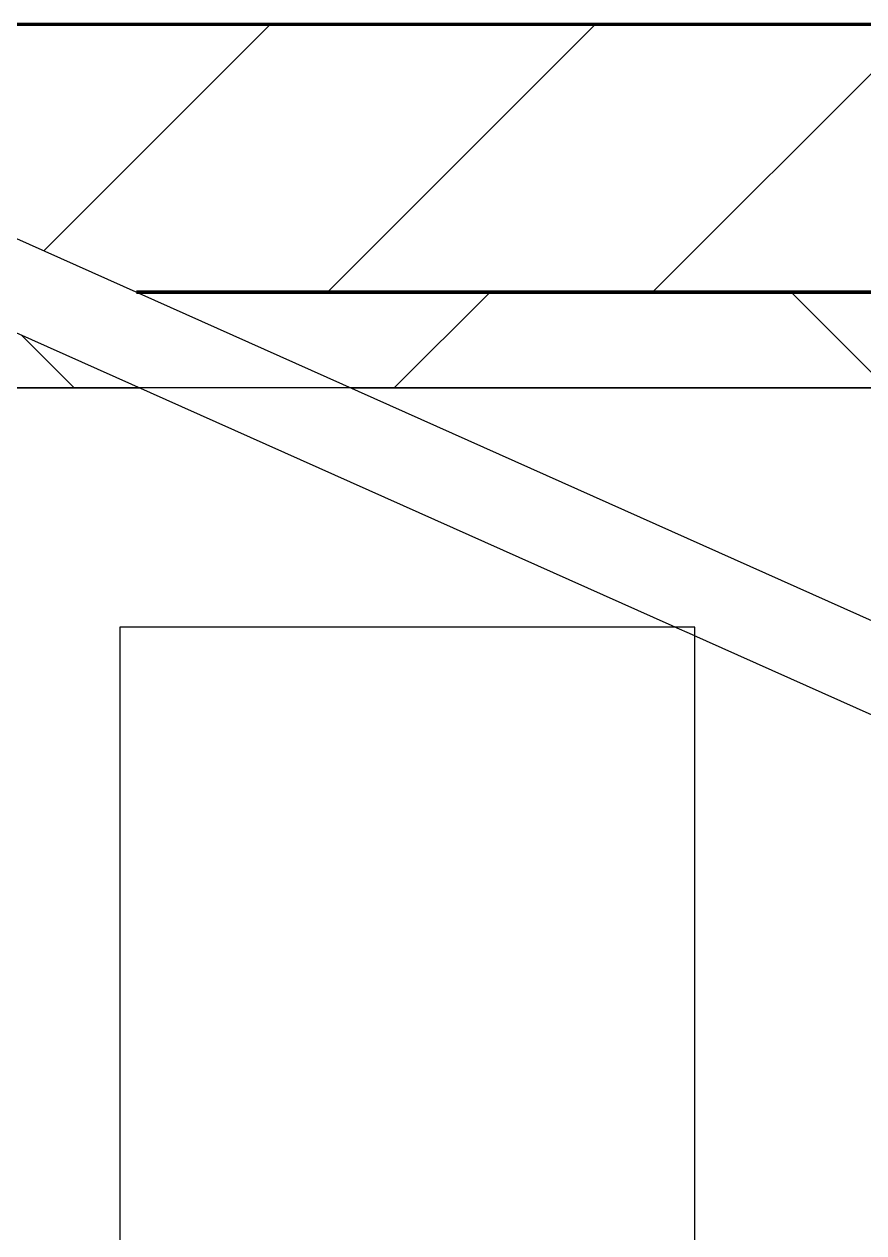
# Model space of a CAD drawing. Header units: millimetres. Extents: x -678720 to -601931, y -306 to 39239.
# Drawn here: x -669174 to -668736, y 8128 to 8759 of the extents above; entities that cross this region are included whole.
import ezdxf
from ezdxf.xclip import XClip

# ---------------------------------------------------------------- set-up
doc = ezdxf.new("R2010")
doc.units = ezdxf.units.MM
doc.header["$XCLIPFRAME"] = 0
doc.layers.add('000 - WIPEOUT', color=250, linetype='Continuous')
doc.layers.add('A11_ALU.SOLID SHEET', color=2, linetype='Continuous')
for name, color, linetype, lineweight in [('A-DOOR-E', 2, 'Continuous', 25), ('A-GLAZ-CURT', 2, 'Continuous', 9), ('A-WALL', 5, 'Continuous', 35), ('A-WALL-FNSH', 2, 'Continuous', 35), ('A-WALL-PATT', 1, 'Continuous', 35)]:
    doc.layers.add(name, color=color, linetype=linetype, lineweight=lineweight)

# ---------------------------------------------------------------- blocks, each defined once
blk = doc.blocks.new('DPA_AC-SG-PI - A1_1200x1300 mm-9660120-4234-01 ENLARGED MULTI-PURPOSE LEVEL - REFLECTED CEILING PLAN - SHEET 5')
at = {"layer": 'A-DOOR-E'}
for p, q in [((-556.64, 29.95), (511.63, -447.34)), ((493.28, -488.42), (-575, -11.13))]:
    blk.add_line(p, q, dxfattribs=at)
blk = doc.blocks.new('PPLS-PP19_Custom Tile Pattern - Custom Tile Pattern-V82-4234-01 ENLARGED MULTI-PURPOSE LEVEL - REFLECTED CEILING PLAN - SHEET 5')
at = {"layer": 'A-GLAZ-CURT'}
for p, q in [((-300, 0), (300, 0)), ((300, 0), (-300, 0)), ((230.06, 0), (300, 0)), ((-300, -50), (300, -50)), ((300, -50), (-300, -50))]:
    blk.add_line(p, q, dxfattribs=at)
for points, knots in [([(300, 0), (286.53, 0), (254.22, 0), (207.11, 0), (177.41, 0), (159.34, 0), (158.33, 0), (158.3, 0)], [-285.253232, -285.253232, -285.253232, -285.253232, -244.693688, -187.987675, -143.776725, -129.632772, -123.352749, -123.352749, -123.352749, -123.352749]), ([(204.88, 0), (206.32, 0), (209.62, 0), (213.9, 0), (241.96, 0), (266.73, 0), (281.71, 0), (291.71, 0), (296.52, 0), (297.86, 0), (298.09, 0)], [-7443.711741, -7443.711741, -7443.711741, -7443.711741, -7289.299508, -7042.621073, -6582.165592, -6068.460911, -5766.029927, -5566.724884, -5280.360606, -5199.253518, -5199.253518, -5199.253518, -5199.253518]), ([(300, 0), (288.22, 0), (262, 0), (230.43, 0), (219.94, 0), (219.02, 0)], [-12528.858583, -12528.858583, -12528.858583, -12528.858583, -11905.454923, -11162.864862, -10856.732305, -10856.732305, -10856.732305, -10856.732305]), ([(284.76, 0), (284.76, 0), (285.09, 0), (287.47, 0), (293.59, 0), (297.76, 0), (300, 0)], [-4110.630118, -4110.630118, -4110.630118, -4110.630118, -4053.389046, -3959.664717, -3862.421465, -3746.95702, -3746.95702, -3746.95702, -3746.95702]), ([(297.38, 0), (295.84, 0), (291.62, 0), (285.38, 0), (284.87, 0)], [-4803.172655, -4803.172655, -4803.172655, -4803.172655, -4358.271401, -4143.037883, -4143.037883, -4143.037883, -4143.037883])]:
    blk.add_open_spline(points, degree=3, knots=knots, dxfattribs=at)
blk = doc.blocks.new('PPLS-PP19_Custom Tile Pattern - Custom Tile Pattern-V83-4234-01 ENLARGED MULTI-PURPOSE LEVEL - REFLECTED CEILING PLAN - SHEET 5')
at = {"layer": 'A-GLAZ-CURT'}
for p, q in [((-300, 0), (-78.98, 0)), ((-78.98, 0), (-300, 0)), ((-293.07, 0), (-275.75, 0)), ((-275.75, 0), (-293.07, 0)), ((-222.32, 0), (-205, 0)), ((-205, 0), (-222.32, 0)), ((31.34, 0), (300, 0)), ((300, 0), (31.34, 0)), ((-300, -50), (32.93, -50)), ((32.93, -50), (-300, -50))]:
    blk.add_line(p, q, dxfattribs=at)
at = {"layer": 'A-GLAZ-CURT', "flags": 128}
for points in [[(-300, 0), (-291.56, 0), (-283.3, 0), (-275.2, 0), (-267.26, 0), (-259.45, 0), (-251.77, 0), (-244.2, 0), (-236.74, 0), (-229.36, 0), (-222.06, 0), (-214.83, 0), (-207.71, 0), (-200.76, 0), (-194.02, 0), (-187.54, 0), (-181.38, 0), (-175.58, 0), (-170.25, 0), (-165.64, 0), (-162.01, 0), (-159.53, 0), (-157.46, 0), (-154.52, 0), (-149.42, 0), (-141.84, 0), (-132.81, 0), (-126.08, 0)], [(-197.44, 0), (-202.58, 0), (-209.04, 0), (-215.73, 0), (-222.63, 0), (-229.72, 0), (-236.97, 0), (-244.39, 0), (-251.96, 0), (-259.67, 0), (-267.51, 0), (-275.48, 0), (-283.55, 0), (-291.73, 0), (-300, 0)], [(-125.17, 0), (-128.55, 0), (-134.16, 0), (-140.03, 0), (-145.5, 0), (-150.63, 0), (-155.53, 0), (-160.27, 0), (-164.95, 0), (-169.65, 0), (-174.47, 0), (-179.49, 0), (-184.81, 0), (-190.44, 0), (-196.37, 0)]]:
    blk.add_lwpolyline(points, dxfattribs=at)
at = {"layer": 'A-GLAZ-CURT'}
for points in [[(-300, 0), (-287.55, 0), (-275.31, 0), (-263.64, 0)], [(-263.99, 0), (-264.61, 0), (-265.08, 0), (-265.4, 0)], [(-134.15, 0), (-133.58, 0), (-132.78, 0), (-131.62, 0)], [(-127.41, 0), (-129.38, 0), (-130.75, 0), (-131.73, 0)], [(-131.58, 0), (-130.19, 0), (-128.42, 0), (-126.5, 0)], [(-131.07, 0), (-128.68, 0), (-126.67, 0), (-125.15, 0)], [(-79.08, 0), (-81.43, 0), (-83.78, 0), (-86.16, 0)], [(66.23, 0), (54.59, 0), (42.89, 0), (31.18, 0)], [(70.61, 0), (69.28, 0), (67.8, 0), (66.23, 0)], [(80.35, 0), (79.57, 0), (78.27, 0), (76.63, 0)], [(84.06, 0), (83.48, 0), (82.41, 0), (81.72, 0)]]:
    blk.add_open_spline(points, degree=3, dxfattribs=at)
for points, knots in [([(-263.38, 0), (-269.94, 0), (-281.85, 0), (-294.48, 0), (-300, 0)], [-14109.102215, -14109.102215, -14109.102215, -14109.102215, -13729.592194, -13439.944408, -13439.944408, -13439.944408, -13439.944408]), ([(-137.88, 0), (-140.56, 0), (-147.66, 0), (-147.69, 0), (-158.72, 0), (-174.02, 0), (-185.59, 0), (-209.77, 0), (-232.01, 0), (-255.22, 0), (-261.15, 0), (-263.25, 0), (-263.46, 0)], [-3187.727384, -3187.727384, -3187.727384, -3187.727384, -2919.378265, -2477.344047, -2237.412286, -2029.680487, -1755.085331, -1400.429864, -858.079193, -543.655514, -208.940337, -167.90595, -167.90595, -167.90595, -167.90595]), ([(-263.37, 0), (-260.75, 0), (-226.95, 0), (-179.71, 0), (-143.92, 0), (-131.51, 0)], [-4652.617998, -4652.617998, -4652.617998, -4652.617998, -4502.809032, -2700.551212, -1358.151747, -1358.151747, -1358.151747, -1358.151747]), ([(-132.08, 0), (-133, 0), (-156.72, 0), (-197.57, 0), (-245.42, 0), (-262.92, 0)], [-17217.297136, -17217.297136, -17217.297136, -17217.297136, -17136.203329, -15131.813646, -14117.930795, -14117.930795, -14117.930795, -14117.930795]), ([(-258.6, 0), (-257.91, 0), (-254.26, 0), (-241.25, 0), (-225.99, 0), (-213.1, 0), (-204.46, 0), (-199.67, 0), (-197.96, 0)], [-5722.54675, -5722.54675, -5722.54675, -5722.54675, -5657.471696, -5413.335975, -5017.494783, -4832.723979, -4666.091899, -4570.356129, -4570.356129, -4570.356129, -4570.356129]), ([(-133.82, 0), (-135.51, 0), (-137.8, 0), (-149.31, 0), (-162.01, 0), (-177.91, 0), (-199.46, 0), (-216.65, 0), (-231.26, 0), (-233.46, 0), (-234, 0)], [-2731.647847, -2731.647847, -2731.647847, -2731.647847, -2418.507304, -2308.929706, -2113.765672, -1763.376603, -1422.553702, -978.033455, -846.069444, -682.911962, -682.911962, -682.911962, -682.911962]), ([(-233.49, 0), (-233.44, 0), (-232.38, 0), (-230.74, 0), (-225.3, 0), (-223.63, 0)], [-455.274641, -455.274641, -455.274641, -455.274641, -440.605512, -119.536984, 0, 0, 0, 0]), ([(-223.63, 0), (-219.39, 0), (-210.16, 0), (-201.14, 0), (-197.48, 0)], [-5463.295695, -5463.295695, -5463.295695, -5463.295695, -5161.076232, -4957.434982, -4957.434982, -4957.434982, -4957.434982]), ([(-197.46, 0), (-193.68, 0), (-184.01, 0), (-171.77, 0), (-158.7, 0), (-157.22, 0)], [-4561.050484, -4561.050484, -4561.050484, -4561.050484, -4349.945572, -4000.813434, -3840.635403, -3840.635403, -3840.635403, -3840.635403]), ([(-197.46, 0), (-193.54, 0), (-184.63, 0), (-169.02, 0), (-152.12, 0), (-138.81, 0), (-132.74, 0), (-131.51, 0)], [-4956.954545, -4956.954545, -4956.954545, -4956.954545, -4739.070012, -4465.409639, -4149.119819, -3839.893365, -3752.668068, -3752.668068, -3752.668068, -3752.668068]), ([(-152.35, 0), (-151.03, 0), (-147.71, 0), (-143.57, 0), (-138.62, 0)], [-3494.978217, -3494.978217, -3494.978217, -3494.978217, -3371.022232, -3227.460399, -3227.460399, -3227.460399, -3227.460399]), ([(-118.78, 0), (-121.86, 0), (-126.28, 0), (-136.96, 0), (-147.46, 0), (-150.03, 0), (-150.57, 0)], [-5938.474035, -5938.474035, -5938.474035, -5938.474035, -5700.061948, -5508.838257, -5298.784692, -5196.16478, -5196.16478, -5196.16478, -5196.16478]), ([(-150.34, 0), (-150.07, 0), (-147.75, 0), (-143.47, 0), (-134.98, 0), (-131.56, 0)], [-4948.728362, -4948.728362, -4948.728362, -4948.728362, -4883.323924, -4440.880425, -4206.419108, -4206.419108, -4206.419108, -4206.419108]), ([(-78.96, 0), (-79.43, 0), (-89.06, 0), (-110.94, 0), (-130.52, 0), (-147.74, 0), (-149.07, 0)], [-7534.644833, -7534.644833, -7534.644833, -7534.644833, -7508.296369, -7004.680444, -6449.282163, -6277.220794, -6277.220794, -6277.220794, -6277.220794]), ([(-148.23, 0), (-146.94, 0), (-140.15, 0), (-137.28, 0), (-134.43, 0), (-131.95, 0), (-131.75, 0)], [-6162.058746, -6162.058746, -6162.058746, -6162.058746, -6017.569127, -5560.701257, -5364.112219, -5347.262158, -5347.262158, -5347.262158, -5347.262158]), ([(-132.59, 0), (-134.4, 0), (-140.66, 0), (-146.11, 0), (-146.95, 0)], [-840.6849, -840.6849, -840.6849, -840.6849, -741.901385, -489.130243, -489.130243, -489.130243, -489.130243]), ([(-146.69, 0), (-146.59, 0), (-145.49, 0), (-139.16, 0), (-133.97, 0), (-131.51, 0)], [-420.34245, -420.34245, -420.34245, -420.34245, -406.956646, -290.263673, -148.558246, -148.558246, -148.558246, -148.558246]), ([(-132.14, 0), (-133.01, 0), (-133.62, 0), (-134.09, 0), (-134.15, 0)], [-8393.731839, -8393.731839, -8393.731839, -8393.731839, -8266.114998, -8246.473386, -8246.473386, -8246.473386, -8246.473386]), ([(-120.13, 0), (-120.14, 0), (-120.24, 0), (-121.3, 0), (-129.25, 0), (-133.82, 0)], [-2933.992132, -2933.992132, -2933.992132, -2933.992132, -2920.575025, -2840.280255, -2731.647847, -2731.647847, -2731.647847, -2731.647847]), ([(-86.16, 0), (-91.37, 0), (-104.13, 0), (-120.33, 0), (-129.97, 0), (-131.55, 0)], [-1681.3698, -1681.3698, -1681.3698, -1681.3698, -1374.161226, -945.742622, -859.685788, -859.685788, -859.685788, -859.685788]), ([(-131.54, 0), (-129.33, 0), (-122.75, 0), (-107.3, 0), (-92.5, 0), (-81.72, 0), (-78.93, 0)], [-4206.021166, -4206.021166, -4206.021166, -4206.021166, -4054.690705, -3793.097032, -3402.597032, -3257.037749, -3257.037749, -3257.037749, -3257.037749]), ([(-78.97, 0), (-80.2, 0), (-93.99, 0), (-112.34, 0), (-131.53, 0)], [-19113.108174, -19113.108174, -19113.108174, -19113.108174, -18935.241197, -17233.426589, -17233.426589, -17233.426589, -17233.426589]), ([(-131.12, 0), (-129.78, 0), (-126.57, 0), (-124.19, 0), (-123.43, 0), (-123.28, 0)], [-3743.369272, -3743.369272, -3743.369272, -3743.369272, -3647.167523, -3488.92562, -3439.852845, -3439.852845, -3439.852845, -3439.852845]), ([(-130.93, 0), (-130.57, 0), (-127.62, 0), (-117.33, 0), (-94.17, 0), (-83.01, 0), (-78.95, 0)], [-7362.922666, -7362.922666, -7362.922666, -7362.922666, -7293.749979, -6839.55839, -6236.997189, -5846.488716, -5846.488716, -5846.488716, -5846.488716]), ([(-130.76, 0), (-127.75, 0), (-120.24, 0), (-110.8, 0), (-99.5, 0), (-91.46, 0)], [-1330.78196, -1330.78196, -1330.78196, -1330.78196, -1002.059161, -460.363443, 0, 0, 0, 0]), ([(-113.43, 0), (-113.44, 0), (-113.96, 0), (-119.73, 0), (-125.43, 0), (-127.03, 0), (-127.41, 0)], [-328.499627, -328.499627, -328.499627, -328.499627, -282.672656, -98.539552, -24.539552, 0, 0, 0, 0]), ([(-126.5, 0), (-122.44, 0), (-108.71, 0), (-93.17, 0), (-81.98, 0), (-78.97, 0)], [-5231.017328, -5231.017328, -5231.017328, -5231.017328, -4994.692869, -4542.524482, -4368.642937, -4368.642937, -4368.642937, -4368.642937]), ([(-125.15, 0), (-124.93, 0), (-121.96, 0), (-113.01, 0), (-98.9, 0), (-88.91, 0), (-81.4, 0), (-79.76, 0)], [-3362.7396, -3362.7396, -3362.7396, -3362.7396, -3342.215224, -3074.362186, -2902.289527, -2605.247022, -2522.0547, -2522.0547, -2522.0547, -2522.0547]), ([(-122.08, 0), (-122.01, 0), (-121.69, 0), (-121.2, 0), (-120.88, 0)], [-3136.336417, -3136.336417, -3136.336417, -3136.336417, -3110.304437, -3035.164275, -3035.164275, -3035.164275, -3035.164275]), ([(-78.97, 0), (-88.04, 0), (-99.82, 0), (-114.02, 0), (-117.28, 0), (-118.78, 0)], [-724.358901, -724.358901, -724.358901, -724.358901, -229.489605, -116.330425, 0, 0, 0, 0]), ([(-117.74, 0), (-117.19, 0), (-114.78, 0), (-113.43, 0), (-113.43, 0)], [-821.249067, -821.249067, -821.249067, -821.249067, -394.672656, -330.879064, -330.879064, -330.879064, -330.879064]), ([(-79.79, 0), (-81.1, 0), (-91.75, 0), (-107.61, 0), (-116.56, 0), (-117.56, 0)], [-2299.497386, -2299.497386, -2299.497386, -2299.497386, -2193.204658, -1433.981041, -985.49888, -985.49888, -985.49888, -985.49888]), ([(-115.82, 0), (-114.96, 0), (-110.41, 0), (-96.78, 0), (-84.91, 0), (-79.09, 0), (-78.99, 0)], [-5724.064692, -5724.064692, -5724.064692, -5724.064692, -5430.283136, -5103.229623, -4799.173296, -4793.465626, -4793.465626, -4793.465626, -4793.465626]), ([(-78.98, 0), (-84.83, 0), (-96.11, 0), (-112.01, 0), (-114.94, 0), (-115.63, 0)], [-1095.30438, -1095.30438, -1095.30438, -1095.30438, -789.402658, -501.969187, -243.577221, -243.577221, -243.577221, -243.577221]), ([(-91.46, 0), (-90.09, 0), (-86.03, 0), (-81.62, 0), (-78.93, 0)], [-19832.387487, -19832.387487, -19832.387487, -19832.387487, -19753.885894, -19612.634311, -19612.634311, -19612.634311, -19612.634311]), ([(-79.79, 0), (-81.24, 0), (-82.76, 0), (-83.28, 0), (-83.28, 0)], [-1608.428934, -1608.428934, -1608.428934, -1608.428934, -1424.436217, -1393.971743, -1393.971743, -1393.971743, -1393.971743]), ([(-83.28, 0), (-83.28, 0), (-82.95, 0), (-80.89, 0), (-79.53, 0)], [-1393.4169, -1393.4169, -1393.4169, -1393.4169, -1353.722004, -1286.743147, -1286.743147, -1286.743147, -1286.743147]), ([(31.09, 0), (32.5, 0), (38.78, 0), (50.88, 0), (62, 0), (66.23, 0)], [-4844.334544, -4844.334544, -4844.334544, -4844.334544, -4705.298446, -4353.683244, -4112.321085, -4112.321085, -4112.321085, -4112.321085]), ([(103.09, 0), (101.08, 0), (86.31, 0), (63.34, 0), (41.24, 0), (32.83, 0), (31.27, 0)], [-375.435014, -375.435014, -375.435014, -375.435014, -369.147452, -330.153101, -307.516438, -302.210511, -302.210511, -302.210511, -302.210511]), ([(76.63, 0), (74.8, 0), (67.65, 0), (53.52, 0), (39.74, 0), (32.53, 0), (31.3, 0)], [-3095.572228, -3095.572228, -3095.572228, -3095.572228, -2950.589685, -2634.532728, -2313.748533, -2246.611491, -2246.611491, -2246.611491, -2246.611491]), ([(31.31, 0), (31.94, 0), (35.93, 0), (47.79, 0), (59.49, 0), (65.78, 0)], [-139.375777, -139.375777, -139.375777, -139.375777, -135.792042, -118.513713, -99.849738, -99.849738, -99.849738, -99.849738]), ([(31.33, 0), (34.8, 0), (52.2, 0), (86.62, 0), (116.33, 0), (131.77, 0)], [-401.364905, -401.364905, -401.364905, -401.364905, -390.253598, -346.313304, -297.680547, -297.680547, -297.680547, -297.680547]), ([(31.33, 0), (37.1, 0), (48.95, 0), (60.57, 0), (66.22, 0)], [-4874.14523, -4874.14523, -4874.14523, -4874.14523, -4573.028122, -4257.604158, -4257.604158, -4257.604158, -4257.604158]), ([(66.19, 0), (62.51, 0), (54.02, 0), (41.76, 0), (34.81, 0), (31.34, 0)], [-4550.419885, -4550.419885, -4550.419885, -4550.419885, -4326.416877, -4098.545751, -3883.394943, -3883.394943, -3883.394943, -3883.394943]), ([(53.18, 0), (53.06, 0), (52.22, 0), (45.12, 0), (36.8, 0), (31.34, 0)], [-622.740158, -622.740158, -622.740158, -622.740158, -566.066452, -360.610861, -11.214832, -11.214832, -11.214832, -11.214832]), ([(31.4, 0), (33.92, 0), (39.54, 0), (51.19, 0), (58.74, 0), (61.34, 0), (61.45, 0)], [-1794.984122, -1794.984122, -1794.984122, -1794.984122, -1645.594513, -1443.202566, -1228.752106, -1120.932285, -1120.932285, -1120.932285, -1120.932285]), ([(32.02, 0), (33.36, 0), (38.27, 0), (45.92, 0), (57.76, 0), (64.47, 0), (72.74, 0), (75.22, 0), (76.03, 0), (76.21, 0)], [-1161.809332, -1161.809332, -1161.809332, -1161.809332, -1089.329421, -901.315459, -753.071572, -495.328968, -421.953223, -334.951786, -290.452333, -290.452333, -290.452333, -290.452333]), ([(114.39, 0), (114.2, 0), (112.08, 0), (105.42, 0), (92.38, 0), (85.59, 0), (74.4, 0), (62.26, 0), (51.85, 0), (44.35, 0), (35.53, 0), (32.41, 0)], [-8148.58938, -8148.58938, -8148.58938, -8148.58938, -8105.191388, -7723.759874, -7531.75727, -7135.649961, -6924.452779, -6738.82075, -6548.303034, -6314.283804, -6175.773004, -6175.773004, -6175.773004, -6175.773004]), ([(168.37, 0), (167.68, 0), (162.47, 0), (147.02, 0), (109.77, 0), (76.86, 0), (57.82, 0), (46.51, 0), (41.18, 0), (36.02, 0), (35.54, 0), (35.54, 0)], [-543.375029, -543.375029, -543.375029, -543.375029, -530.793311, -458.593899, -401.860199, -357.622665, -341.267687, -334.000314, -326.15566, -319.318397, -317.489778, -317.489778, -317.489778, -317.489778]), ([(36.29, 0), (37.77, 0), (48.82, 0), (64.79, 0), (95.91, 0), (121.33, 0), (129.71, 0), (131.81, 0)], [-314.598523, -314.598523, -314.598523, -314.598523, -305.899624, -287.17622, -249.500363, -194.761443, -167.000777, -167.000777, -167.000777, -167.000777]), ([(61.47, 0), (61.47, 0), (61.21, 0), (54.61, 0), (53.71, 0), (53.56, 0)], [-1113.311073, -1113.311073, -1113.311073, -1113.311073, -1096.402191, -891.204116, -747.28819, -747.28819, -747.28819, -747.28819]), ([(66.22, 0), (66.73, 0), (78.81, 0), (100.57, 0), (116.36, 0), (128.63, 0), (128.95, 0)], [-99.415954, -99.415954, -99.415954, -99.415954, -97.899267, -63.759246, -39.050993, -35.895543, -35.895543, -35.895543, -35.895543]), ([(66.29, 0), (69.2, 0), (75.96, 0), (82.12, 0), (83.66, 0)], [-4256.411813, -4256.411813, -4256.411813, -4256.411813, -4094.177415, -3869.465285, -3869.465285, -3869.465285, -3869.465285]), ([(66.38, 0), (68.98, 0), (74.83, 0), (84.83, 0), (86.01, 0), (92.51, 0), (94.33, 0)], [-4109.384309, -4109.384309, -4109.384309, -4109.384309, -3960.84581, -3759.045785, -3336.541051, -2783.776468, -2783.776468, -2783.776468, -2783.776468]), ([(136.44, 0), (121.66, 0), (98.51, 0), (74.89, 0), (66.89, 0)], [-106.750556, -106.750556, -106.750556, -106.750556, -59.610984, -35.583519, -35.583519, -35.583519, -35.583519]), ([(76.22, 0), (75.58, 0), (73.64, 0), (71.05, 0), (70.61, 0)], [-193.634889, -193.634889, -193.634889, -193.634889, -31.537676, 0, 0, 0, 0])]:
    blk.add_open_spline(points, degree=3, knots=knots, dxfattribs=at)
blk = doc.blocks.new('*U321')
at = {"layer": 'A-GLAZ-CURT', "rotation": 180}
for name, p in [('PPLS-PP19_Custom Tile Pattern - Custom Tile Pattern-V83-4234-01 ENLARGED MULTI-PURPOSE LEVEL - REFLECTED CEILING PLAN - SHEET 5', (-36065, -710)), ('PPLS-PP19_Custom Tile Pattern - Custom Tile Pattern-V82-4234-01 ENLARGED MULTI-PURPOSE LEVEL - REFLECTED CEILING PLAN - SHEET 5', (-35465, -710))]:
    blk.add_blockref(name, p, dxfattribs=at)
blk = doc.blocks.new('*U605')
at = {"color": 3}
blk.add_wipeout([(-275, -13250), (275, -13250), (275, -13550), (-275, -13550)], dxfattribs=at).dxf.layer = '000 - WIPEOUT'
at = {"layer": 'A11_ALU.SOLID SHEET', "color": 0, "linetype": 'ByBlock'}
blk.add_lwpolyline([(-275, -13550), (275, -13550), (275, -13250), (-275, -13250)], close=True, dxfattribs=at)
blk = doc.blocks.new('*U743')
blk.add_lwpolyline([(21173.36, -580), (28210, -580), (28210, -6849.96), (45954.15, -6849.96), (45954.15, 600), (82995.06, 600), (83086.47, 650), (90052, 650), (90392, 990), (103159.16, 990), (103159.16, 4990), (21173.36, 4990), (21173.36, 3485.45), (21203.36, 3485.45), (21203.36, 925.54), (21173.36, 925.54), (21173.36, -580)])
at = {"layer": 'A11_ALU.SOLID SHEET', "color": 0, "linetype": 'ByBlock', "rotation": 90}
blk.add_blockref('*U605', (62308.5, 4590), dxfattribs=at)

msp = doc.modelspace()

# ---------------------------------------------------------------- block references
at = {"layer": 'A11_ALU.SOLID SHEET'}
ref = msp.add_blockref('*U743', (-744682.37, 3579.02), dxfattribs=at)
XClip(ref).set_block_clipping_path([(69798.6834257276, -3885.5002684942), (120965.0023936313, 33679.9972602262)])

# ---------------------------------------------------------------- next in the draw order: hatches: boundary and pattern name
at = {"layer": 'A-WALL-PATT', "lineweight": 9}
h = msp.add_hatch(dxfattribs=at)
h.set_pattern_fill('FP_2', color=256, style=0, pattern_type=2)
h.set_pattern_definition([(45, (0, 0), (-84.852814, 84.852814), [])])
h.paths.add_polyline_path([(-645614.94, 8619.02), (-644025.62, 8619.02), (-644076.02, 8641.53), (-644079.79, 8639.36), (-644084.96, 8639.36), (-644091.03, 8644.02), (-644092.03, 8648.69), (-644157.37, 8677.88), (-644139.02, 8718.97), (-643915.31, 8619.02), (-632557.37, 8619.02), (-632557.37, 8759.02), (-674883.69, 8759.02), (-674883.69, 8619.02), (-672825.62, 8619.02), (-672876.02, 8641.53), (-672879.79, 8639.36), (-672884.96, 8639.36), (-672891.03, 8644.02), (-672892.03, 8648.69), (-672957.37, 8677.88), (-672939.02, 8718.97), (-672715.31, 8619.02), (-669225.62, 8619.02), (-669276.02, 8641.53), (-669279.79, 8639.36), (-669284.96, 8639.36), (-669291.03, 8644.02), (-669292.03, 8648.69), (-669357.37, 8677.88), (-669339.02, 8718.97), (-669115.31, 8619.02), (-665625.62, 8619.02), (-665676.02, 8641.53), (-665679.79, 8639.36), (-665684.96, 8639.36), (-665691.03, 8644.02), (-665692.03, 8648.69), (-665757.37, 8677.88), (-665739.02, 8718.97), (-665515.31, 8619.02), (-662025.62, 8619.02), (-662076.02, 8641.53), (-662079.79, 8639.36), (-662084.96, 8639.36), (-662091.03, 8644.02), (-662092.03, 8648.69), (-662157.37, 8677.88), (-662139.02, 8718.97), (-661915.31, 8619.02), (-658425.62, 8619.02), (-658476.02, 8641.53), (-658479.79, 8639.36), (-658484.96, 8639.36), (-658491.03, 8644.02), (-658492.03, 8648.69), (-658557.37, 8677.88), (-658539.02, 8718.97), (-658315.31, 8619.02), (-654825.62, 8619.02), (-654876.02, 8641.53), (-654879.79, 8639.36), (-654884.96, 8639.36), (-654891.03, 8644.02), (-654892.03, 8648.69), (-654957.37, 8677.88), (-654939.02, 8718.97), (-654715.31, 8619.02), (-651225.62, 8619.02), (-651276.02, 8641.53), (-651279.79, 8639.36), (-651284.96, 8639.36), (-651291.03, 8644.02), (-651292.03, 8648.69), (-651357.37, 8677.88), (-651339.02, 8718.97), (-651115.31, 8619.02), (-647625.62, 8619.02), (-647676.02, 8641.53), (-647679.79, 8639.36), (-647684.96, 8639.36), (-647691.03, 8644.02), (-647692.03, 8648.69), (-647757.37, 8677.88), (-647739.02, 8718.97), (-647515.31, 8619.02), (-645746.78, 8619.02)])
h = msp.add_hatch(dxfattribs=at)
h.set_pattern_fill('FP_3', color=256, style=0, pattern_type=2)
h.set_pattern_definition([(45, (0, 0), (-212.13203, 212.13203), []), (135, (0, 0), (-212.13203, -212.13203), [])])
h.paths.add_polyline_path([(-637582.37, 8569.02), (-637582.37, 8619.02), (-643915.31, 8619.02), (-643803.39, 8569.02), (-641132.34, 8569.02)])
h.paths.add_polyline_path([(-659985.63, 8569.02), (-658313.71, 8569.02), (-658425.62, 8619.02), (-661915.31, 8619.02), (-661803.39, 8569.02), (-660051.55, 8569.02)])
h.paths.add_polyline_path([(-653657.25, 8569.02), (-651113.71, 8569.02), (-651225.62, 8619.02), (-654715.31, 8619.02), (-654603.39, 8569.02), (-653782.37, 8569.02)])
h.paths.add_polyline_path([(-643913.71, 8569.02), (-644025.62, 8619.02), (-647515.31, 8619.02), (-647403.39, 8569.02), (-643966.93, 8569.02)])
h.paths.add_polyline_path([(-658203.39, 8569.02), (-654713.71, 8569.02), (-654825.62, 8619.02), (-658315.31, 8619.02), (-658205.78, 8570.08)])
h.paths.add_polyline_path([(-662292.85, 8569.02), (-661913.71, 8569.02), (-662025.62, 8619.02), (-665515.31, 8619.02), (-665403.39, 8569.02), (-662358.77, 8569.02)])
h.paths.add_polyline_path([(-647513.71, 8569.02), (-647625.62, 8619.02), (-651115.31, 8619.02), (-651003.39, 8569.02), (-647526.64, 8569.02)])
h.paths.add_polyline_path([(-666973.22, 8569.02), (-665513.71, 8569.02), (-665625.62, 8619.02), (-669115.31, 8619.02), (-669003.39, 8569.02), (-667105.06, 8569.02)])
h.paths.add_polyline_path([(-670928.45, 8569.02), (-669113.71, 8569.02), (-669225.62, 8619.02), (-672715.31, 8619.02), (-672603.39, 8569.02), (-670994.37, 8569.02)])
h.paths.add_polyline_path([(-672906.07, 8569.02), (-672713.71, 8569.02), (-672825.62, 8619.02), (-674883.69, 8619.02), (-674883.69, 8569.02), (-672957.37, 8569.02)])

# ---------------------------------------------------------------- next in the draw order: linework, layer by layer
at = {"layer": 'A-WALL', "color": 7, "lineweight": 70}
for p, q in [((-669382.37, 8759.02), (-668182.37, 8759.02)), ((-668182.37, 8619.02), (-669115.31, 8619.02)), ((-669115.31, 8619.02), (-668182.37, 8619.02))]:
    msp.add_line(p, q, dxfattribs=at)
at = {"layer": 'A-WALL-FNSH', "color": 250}
for p, q in [((-669113.71, 8569.02), (-669382.37, 8569.02)), ((-668182.37, 8569.02), (-669003.39, 8569.02))]:
    msp.add_line(p, q, dxfattribs=at)

# ---------------------------------------------------------------- next in the draw order: block references
msp.add_blockref('*U321', (-633017.37, 9279.02))
at = {"layer": 'A-DOOR-E'}
msp.add_blockref('DPA_AC-SG-PI - A1_1200x1300 mm-9660120-4234-01 ENLARGED MULTI-PURPOSE LEVEL - REFLECTED CEILING PLAN - SHEET 5', (-668782.37, 8689.02), dxfattribs=at)

doc.saveas('drawing.dxf')
